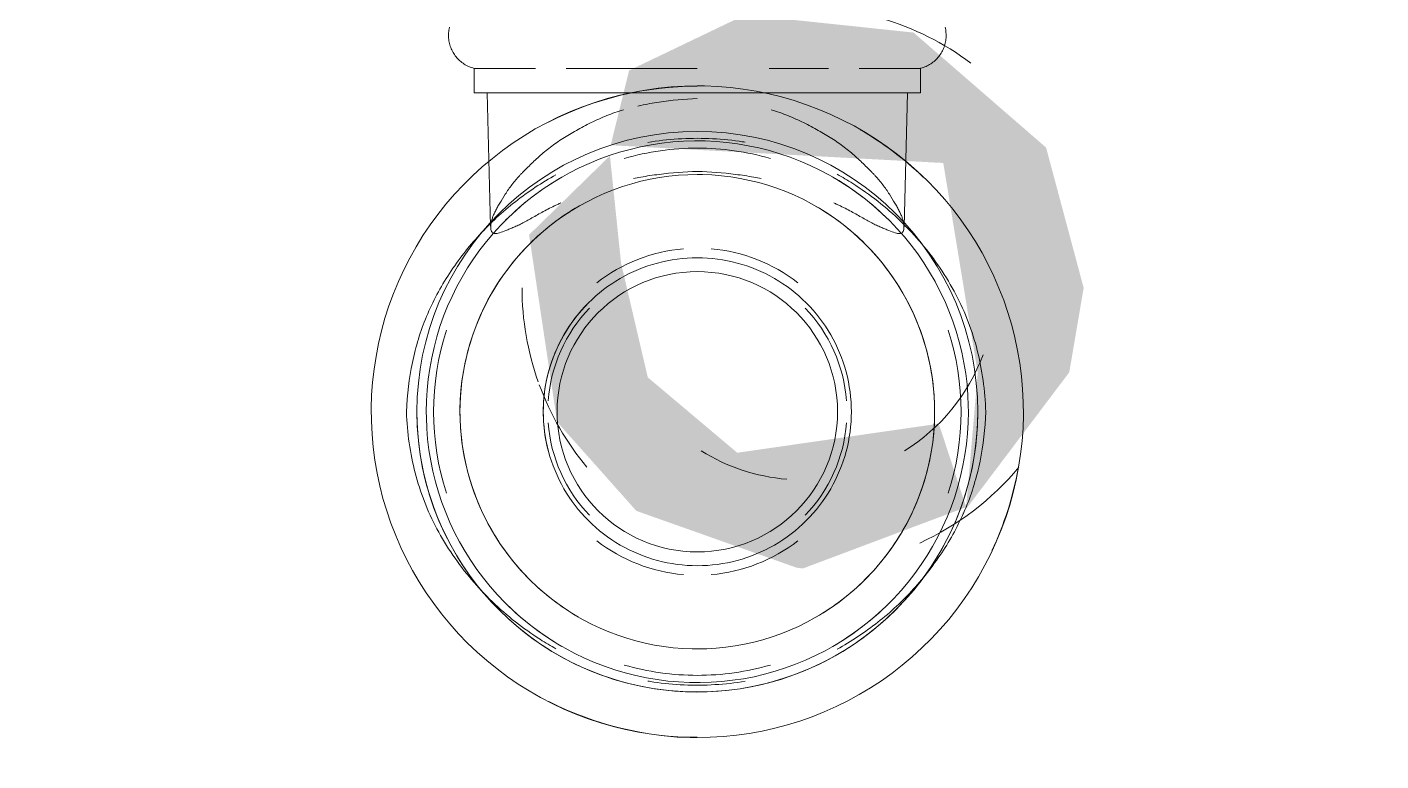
# Model space of a CAD drawing. Header units: metres. Extents: x -1 to 106, y -6 to 62.
# Drawn here: x 42.9146 to 43.0595, y 58.8844 to 58.963 of the extents above; entities that cross this region are included whole.
import ezdxf

# ---------------------------------------------------------------- set-up
doc = ezdxf.new("R2010")
doc.units = ezdxf.units.M
for name, color, linetype, lineweight in [('A-DETL-GENF', 7, 'Continuous', 5), ('KIRYA - PISO', 7, 'Continuous', 5), ('P-SANR-FIXT', 7, 'Continuous', 5)]:
    doc.layers.add(name, color=color, linetype=linetype, lineweight=lineweight)
doc.layers.add('ARQ_1100_BASE_TÉRREO_GARAGEM_dwg', color=7, linetype='Continuous', lineweight=5, true_color=0x767676)
pattern_1 = [(0, (-4539.02, -1079.475), (0, 0.635), []), (90, (-4539.02, -1079.475), (-0.635, 4e-17), [])]

# ---------------------------------------------------------------- blocks, each defined once
blk = doc.blocks.new('USO_ESG_Cuba lavatório retângular - Uso geral-V10-TÉRREO 1_20')
at = {"layer": 'P-SANR-FIXT', "color": 8, "true_color": 0x808080}
for p, q in [((-0.00607, -0.22164), (-0.00493, -0.22142)), ((0.00607, -0.27836), (0.00493, -0.27858))]:
    blk.add_line(p, q, dxfattribs=at)
at = {"layer": 'P-SANR-FIXT', "color": 9, "true_color": 0xbfbfbf}
for p, q in [((0.00992, -0.22275), (0.011, -0.22317)), ((-0.00659, -0.27824), (-0.00771, -0.27796))]:
    blk.add_line(p, q, dxfattribs=at)
at = {"layer": 'P-SANR-FIXT', "flags": 128}
for points in [[(-0.00493, -0.22142), (-0.00378, -0.22125), (-0.00263, -0.22112), (-0.00147, -0.22104), (-0.00031, -0.221), (0.00085, -0.22101), (0.00201, -0.22107), (0.00316, -0.22117), (0.00431, -0.22132)], [(0.00493, -0.27858), (0.00378, -0.27875), (0.00263, -0.27888), (0.00147, -0.27896), (0.00031, -0.279), (-0.00085, -0.27899), (-0.00201, -0.27893), (-0.00316, -0.27883), (-0.00431, -0.27868)]]:
    blk.add_lwpolyline(points, dxfattribs=at)
at = {"layer": 'P-SANR-FIXT', "color": 8, "true_color": 0x808080, "flags": 128}
for points in [[(0.00431, -0.22132), (0.00545, -0.22152), (0.00659, -0.22176)], [(-0.02326, -0.23268), (-0.02255, -0.23177), (-0.0218, -0.23088), (-0.02102, -0.23002), (-0.0202, -0.2292), (-0.01936, -0.22841), (-0.01848, -0.22765), (-0.01757, -0.22693), (-0.01663, -0.22624), (-0.01567, -0.2256), (-0.01468, -0.22499), (-0.01367, -0.22442), (-0.01263, -0.2239), (-0.01158, -0.22341), (-0.01051, -0.22297)], [(0.011, -0.22317), (0.01207, -0.22363), (0.01311, -0.22413), (0.01414, -0.22468), (0.01514, -0.22526), (0.01612, -0.22589), (0.01707, -0.22655), (0.01799, -0.22725), (0.01889, -0.22799), (0.01975, -0.22877), (0.02058, -0.22957), (0.02138, -0.23041), (0.02215, -0.23128), (0.02288, -0.23218)], [(-0.029, -0.25), (-0.02898, -0.24884), (-0.02891, -0.24768), (-0.02879, -0.24653), (-0.02863, -0.24538), (-0.02842, -0.24424), (-0.02817, -0.24311), (-0.02787, -0.24199), (-0.02753, -0.24088), (-0.02714, -0.23978), (-0.02671, -0.23871), (-0.02624, -0.23765), (-0.02572, -0.23661), (-0.02517, -0.23559), (-0.02457, -0.2346)], [(0.02423, -0.23407), (0.02485, -0.23505), (0.02543, -0.23606), (0.02596, -0.23708), (0.02646, -0.23813), (0.02691, -0.2392), (0.02732, -0.24029), (0.02769, -0.24139), (0.02801, -0.2425), (0.02829, -0.24363), (0.02852, -0.24476), (0.02871, -0.24591), (0.02885, -0.24706), (0.02895, -0.24821), (0.02899, -0.24937), (0.029, -0.25)], [(-0.02423, -0.26593), (-0.02485, -0.26495), (-0.02543, -0.26394), (-0.02596, -0.26292), (-0.02646, -0.26187), (-0.02691, -0.2608), (-0.02732, -0.25971), (-0.02769, -0.25861), (-0.02801, -0.2575), (-0.02829, -0.25637), (-0.02852, -0.25524), (-0.02871, -0.25409), (-0.02885, -0.25294), (-0.02895, -0.25179), (-0.02899, -0.25063), (-0.029, -0.25)], [(0.029, -0.25), (0.02898, -0.25116), (0.02891, -0.25232), (0.02879, -0.25347), (0.02863, -0.25462), (0.02842, -0.25576), (0.02817, -0.25689), (0.02787, -0.25801), (0.02753, -0.25912), (0.02714, -0.26022), (0.02671, -0.26129), (0.02624, -0.26235), (0.02572, -0.26339), (0.02517, -0.26441), (0.02457, -0.2654)], [(-0.011, -0.27683), (-0.01207, -0.27637), (-0.01311, -0.27587), (-0.01414, -0.27532), (-0.01514, -0.27474), (-0.01612, -0.27411), (-0.01707, -0.27345), (-0.01799, -0.27275), (-0.01889, -0.27201), (-0.01975, -0.27123), (-0.02058, -0.27043), (-0.02138, -0.26959), (-0.02215, -0.26872), (-0.02288, -0.26782)], [(0.02326, -0.26732), (0.02255, -0.26823), (0.0218, -0.26912), (0.02102, -0.26998), (0.0202, -0.2708), (0.01936, -0.27159), (0.01848, -0.27235), (0.01757, -0.27307), (0.01663, -0.27376), (0.01567, -0.2744), (0.01468, -0.27501), (0.01367, -0.27558), (0.01263, -0.2761), (0.01158, -0.27659), (0.01051, -0.27703)], [(-0.00431, -0.27868), (-0.00545, -0.27848), (-0.00659, -0.27824)]]:
    blk.add_lwpolyline(points, dxfattribs=at)
at = {"layer": 'P-SANR-FIXT', "color": 9, "true_color": 0xbfbfbf, "flags": 128}
for points in [[(-0.01051, -0.22297), (-0.00942, -0.22257), (-0.00831, -0.22222), (-0.0072, -0.22191), (-0.00607, -0.22164)], [(0.00659, -0.22176), (0.00771, -0.22204), (0.00882, -0.22238), (0.00992, -0.22275)], [(-0.00771, -0.27796), (-0.00882, -0.27762), (-0.00992, -0.27725), (-0.011, -0.27683)], [(0.01051, -0.27703), (0.00942, -0.27743), (0.00831, -0.27778), (0.0072, -0.27809), (0.00607, -0.27836)]]:
    blk.add_lwpolyline(points, dxfattribs=at)
at = {"layer": 'P-SANR-FIXT', "color": 254, "true_color": 0xdfdfdf, "flags": 128}
for points in [[(-0.02457, -0.2346), (-0.02393, -0.23363), (-0.02326, -0.23268)], [(0.02288, -0.23218), (0.02358, -0.23311), (0.02423, -0.23407)], [(-0.02288, -0.26782), (-0.02358, -0.26689), (-0.02423, -0.26593)], [(0.02457, -0.2654), (0.02393, -0.26637), (0.02326, -0.26732)]]:
    blk.add_lwpolyline(points, dxfattribs=at)
at = {"layer": 'P-SANR-FIXT', "color": 8, "true_color": 0x808080}
for radius, start, end in [(0.03, 0, 180), (0.015, 360, 180), (0.016, 136.1262, 175.7684), (0.016, 4.2316, 43.8738), (0.03, 180, 215.2054), (0.03, 216, 0), (0.015, 180, 360), (0.016, 184.2316, 223.8738), (0.016, 184.2316, 223.8738), (0.016, 316.1262, 355.7684), (0.016, 316.1262, 355.7684)]:
    blk.add_arc((0, -0.25), radius, start, end, dxfattribs=at)
at = {"layer": 'P-SANR-FIXT'}
for radius, start, end in [(0.03, 360, 180), (0.029, 120, 135), (0.029, 45, 60), (0.015, 0, 180), (0.03, 180, 360), (0.015, 180, 0), (0.029, 225, 240), (0.029, 300, 315)]:
    blk.add_arc((0, -0.25), radius, start, end, dxfattribs=at)
for points, knots in [([(-0.0053, -0.22117), (-0.00424, -0.22099), (-0.00208, -0.22074), (0.00124, -0.2207), (0.00363, -0.22091), (0.00491, -0.22111), (0.00512, -0.22115)], [0.4444444, 0.4444444, 0.4444444, 0.4444444, 0.4791667, 0.5138889, 0.5486111, 0.5555556, 0.5555556, 0.5555556, 0.5555556]), ([(-0.03112, -0.25), (-0.03105, -0.24818), (-0.03074, -0.24554), (-0.02987, -0.2422), (-0.02873, -0.23899), (-0.02706, -0.2359), (-0.025, -0.23302), (-0.02332, -0.23104), (-0.0215, -0.2292), (-0.01949, -0.22749), (-0.01735, -0.22594), (-0.01588, -0.22505), (-0.01512, -0.22463)], [0, 0, 0, 0, 0.0555556, 0.0833333, 0.1111111, 0.1666667, 0.1944444, 0.2222222, 0.25, 0.2777778, 0.3055556, 0.3333333, 0.3333333, 0.3333333, 0.3333333]), ([(0.01495, -0.22458), (0.01552, -0.22489), (0.017, -0.22577), (0.01934, -0.22743), (0.02183, -0.2296), (0.02474, -0.23273), (0.02792, -0.23738), (0.03018, -0.24336), (0.03078, -0.24772), (0.03085, -0.25)], [0.6666667, 0.6666667, 0.6666667, 0.6666667, 0.6875, 0.7222222, 0.7569444, 0.7916667, 0.8611111, 0.9305556, 1, 1, 1, 1]), ([(-0.01512, -0.27537), (-0.01569, -0.27506), (-0.01717, -0.27418), (-0.0195, -0.27253), (-0.022, -0.27036), (-0.02491, -0.26723), (-0.02812, -0.26261), (-0.03041, -0.25664), (-0.03104, -0.25228), (-0.03112, -0.25)], [0.6666667, 0.6666667, 0.6666667, 0.6666667, 0.6875, 0.7222222, 0.7569444, 0.7916667, 0.8611111, 0.9305556, 1, 1, 1, 1]), ([(0.03085, -0.25), (0.03079, -0.25182), (0.03049, -0.25446), (0.02965, -0.25781), (0.02852, -0.26102), (0.02687, -0.26412), (0.02482, -0.26701), (0.02316, -0.269), (0.02134, -0.27084), (0.01933, -0.27256), (0.01719, -0.27411), (0.01571, -0.275), (0.01495, -0.27542)], [0, 0, 0, 0, 0.0555556, 0.0833333, 0.1111111, 0.1666667, 0.1944444, 0.2222222, 0.25, 0.2777778, 0.3055556, 0.3333333, 0.3333333, 0.3333333, 0.3333333]), ([(0.00512, -0.27885), (0.00405, -0.27903), (0.0019, -0.27927), (-0.00142, -0.2793), (-0.00381, -0.27907), (-0.00509, -0.27887), (-0.0053, -0.27883)], [0.4444444, 0.4444444, 0.4444444, 0.4444444, 0.4791667, 0.5138889, 0.5486111, 0.5555556, 0.5555556, 0.5555556, 0.5555556])]:
    blk.add_open_spline(points, degree=3, knots=knots, dxfattribs=at)
blk = doc.blocks.new('USO_ESG_Sifão de Uso Geral - Sifão para lavatório-V11-TÉRREO 1_20')
at = {"layer": 'P-SANR-FIXT', "color": 253, "true_color": 0xb6b6b6}
for p, q in [((-0.02388, -0.21324), (-0.02402, -0.2132)), ((-0.02388, -0.21324), (-0.02388, -0.21586)), ((-0.02271, -0.21324), (-0.02388, -0.21324)), ((0.02388, -0.21586), (0.02388, -0.21324)), ((0.00354, -0.2153), (0.00215, -0.21518)), ((0.00767, -0.21597), (0.0063, -0.21569)), ((-0.02271, -0.21586), (-0.02388, -0.21586)), ((0, -0.21586), (0.00582, -0.21586)), ((0, -0.21586), (0.00582, -0.21586)), ((-0.01486, -0.21844), (-0.01611, -0.21906)), ((0.01677, -0.21941), (0.01554, -0.21877)), ((-0.023, -0.22378), (-0.02403, -0.22472)), ((0.029, -0.23062), (0.0282, -0.22947)), ((0.03172, -0.23548), (0.03111, -0.23423)), ((0.03426, -0.24344), (0.03397, -0.24207)), ((-0.03426, -0.25656), (-0.03397, -0.25793)), ((0.03379, -0.25866), (0.03411, -0.2573)), ((-0.03172, -0.26452), (-0.03111, -0.26577)), ((-0.029, -0.26938), (-0.0282, -0.27053)), ((0.02775, -0.27113), (0.02858, -0.27001)), ((0.023, -0.27622), (0.02403, -0.27528)), ((-0.01677, -0.28059), (-0.01554, -0.28123)), ((0.01486, -0.28156), (0.01611, -0.28094)), ((-0.00767, -0.28403), (-0.0063, -0.28431)), ((0.00556, -0.28444), (0.00693, -0.28419))]:
    blk.add_line(p, q, dxfattribs=at)
at = {"layer": 'P-SANR-FIXT', "color": 8, "true_color": 0x797979}
for p, q in [((-0.0173, -0.21324), (-0.02271, -0.21324)), ((-0.0173, -0.21324), (-0.02271, -0.21324)), ((0, -0.21324), (-0.01404, -0.21324)), ((0, -0.21324), (-0.01404, -0.21324)), ((0.01404, -0.21324), (0.00767, -0.21324)), ((0.01404, -0.21324), (0.00767, -0.21324)), ((0.02388, -0.21324), (0.01731, -0.21324)), ((-0.01691, -0.21586), (-0.02271, -0.21586)), ((-0.01691, -0.21586), (-0.02271, -0.21586)), ((-0.02249, -0.21586), (-0.02211, -0.23013)), ((-0.02249, -0.21586), (0, -0.21586)), ((0, -0.21586), (-0.01404, -0.21586)), ((0, -0.21586), (-0.01404, -0.21586)), ((0.00582, -0.21586), (0.02249, -0.21586)), ((0.01404, -0.21586), (0.00693, -0.21586)), ((0.01404, -0.21586), (0.00693, -0.21586)), ((0.02388, -0.21586), (0.01686, -0.21586)), ((0.02211, -0.23022), (0.02249, -0.21586))]:
    blk.add_line(p, q, dxfattribs=at)
at = {"layer": 'P-SANR-FIXT', "color": 9, "true_color": 0xbfbfbf}
for p, q in [((0.00851, -0.22607), (0.00754, -0.22575)), ((0.01039, -0.22683), (0.00946, -0.22643)), ((-0.0202, -0.23462), (-0.0208, -0.23544)), ((0.02217, -0.23762), (0.02166, -0.23674)), ((0.02265, -0.23852), (0.02217, -0.23762)), ((-0.02265, -0.26148), (-0.02217, -0.26238)), ((-0.02217, -0.26238), (-0.02166, -0.26326)), ((-0.01039, -0.27317), (-0.00946, -0.27357))]:
    blk.add_line(p, q, dxfattribs=at)
at = {"layer": 'P-SANR-FIXT', "color": 8, "true_color": 0x808080}
for p, q in [((0.00946, -0.22643), (0.00851, -0.22607)), ((-0.00946, -0.27357), (-0.00851, -0.27393))]:
    blk.add_line(p, q, dxfattribs=at)
at = {"layer": 'P-SANR-FIXT', "color": 254, "true_color": 0xdfdfdf}
for p, q in [((-0.0208, -0.23544), (-0.02137, -0.23628)), ((-0.02166, -0.26326), (-0.02111, -0.26411)), ((-0.02111, -0.26411), (-0.02053, -0.26494)), ((0.0208, -0.26456), (0.02137, -0.26372))]:
    blk.add_line(p, q, dxfattribs=at)
at = {"layer": 'P-SANR-FIXT', "color": 8, "true_color": 0x797979, "flags": 128}
for points in [[(-0.02402, -0.2132), (-0.02416, -0.21316), (-0.0243, -0.21311), (-0.02443, -0.21305), (-0.02456, -0.21299), (-0.02469, -0.21293), (-0.02482, -0.21286), (-0.02494, -0.21278), (-0.02506, -0.2127), (-0.02518, -0.21261), (-0.02529, -0.21252), (-0.02541, -0.21243), (-0.02551, -0.21233), (-0.02561, -0.21223), (-0.02571, -0.21212), (-0.02581, -0.21201), (-0.0259, -0.21189), (-0.02598, -0.21177), (-0.02606, -0.21165), (-0.02613, -0.21153), (-0.0262, -0.2114), (-0.02627, -0.21127), (-0.02633, -0.21114), (-0.02638, -0.211), (-0.02643, -0.21087), (-0.02647, -0.21073), (-0.02651, -0.21059), (-0.02654, -0.21044), (-0.02657, -0.2103), (-0.02659, -0.21016), (-0.02661, -0.21001), (-0.02661, -0.20987), (-0.02662, -0.20972), (-0.02661, -0.20958), (-0.02661, -0.20943), (-0.02659, -0.20929), (-0.02657, -0.20914), (-0.02655, -0.209), (-0.02651, -0.20886), (-0.02651, -0.20882)], [(0.02651, -0.20882), (0.02654, -0.20896), (0.02657, -0.2091), (0.02659, -0.20925), (0.0266, -0.20939), (0.02661, -0.20954), (0.02662, -0.20968), (0.02662, -0.20983), (0.02661, -0.20997), (0.0266, -0.21012), (0.02658, -0.21026), (0.02655, -0.21041), (0.02652, -0.21055), (0.02649, -0.21069), (0.02644, -0.21083), (0.0264, -0.21097), (0.02634, -0.2111), (0.02629, -0.21124), (0.02622, -0.21137), (0.02615, -0.21149), (0.02608, -0.21162), (0.026, -0.21174), (0.02592, -0.21186), (0.02583, -0.21198), (0.02574, -0.21209), (0.02564, -0.2122), (0.02554, -0.2123), (0.02543, -0.2124), (0.02533, -0.2125), (0.02521, -0.21259), (0.0251, -0.21268), (0.02498, -0.21276), (0.02485, -0.21284), (0.02473, -0.21291), (0.0246, -0.21297), (0.02447, -0.21304), (0.02433, -0.21309), (0.0242, -0.21314)], [(0, -0.21512), (-0.00139, -0.21515), (-0.00279, -0.21523), (-0.00418, -0.21537), (-0.00556, -0.21556), (-0.00693, -0.21581), (-0.00829, -0.21612), (-0.00964, -0.21648), (-0.01097, -0.21689), (-0.01229, -0.21735), (-0.01358, -0.21787), (-0.01486, -0.21844)], [(0.00215, -0.21518), (0.00075, -0.21513), (0, -0.21512)], [(0.0063, -0.21569), (0.00492, -0.21547), (0.00354, -0.2153)], [(0.01554, -0.21877), (0.01427, -0.21817), (0.01299, -0.21763), (0.01169, -0.21713), (0.01036, -0.21669), (0.00902, -0.2163), (0.00767, -0.21597)], [(-0.01611, -0.21906), (-0.01733, -0.21973), (-0.01853, -0.22045), (-0.0197, -0.22121), (-0.02083, -0.22202), (-0.02193, -0.22288), (-0.023, -0.22378)], [(0.0282, -0.22947), (0.02736, -0.22836), (0.02647, -0.22728), (0.02554, -0.22624), (0.02457, -0.22524), (0.02356, -0.22428), (0.02251, -0.22336), (0.02143, -0.22248), (0.02031, -0.22164), (0.01916, -0.22085), (0.01798, -0.22011), (0.01677, -0.21941)], [(-0.02403, -0.22472), (-0.02502, -0.2257), (-0.02597, -0.22672), (-0.02689, -0.22777), (-0.02775, -0.22887), (-0.02858, -0.22999), (-0.02935, -0.23115), (-0.03008, -0.23234), (-0.03076, -0.23356), (-0.0314, -0.2348), (-0.03198, -0.23607), (-0.03251, -0.23736), (-0.03299, -0.23867), (-0.03342, -0.24), (-0.03379, -0.24134), (-0.03411, -0.2427), (-0.03437, -0.24407), (-0.03458, -0.24545), (-0.03474, -0.24684), (-0.03484, -0.24823), (-0.03488, -0.24962), (-0.03487, -0.25102), (-0.0348, -0.25241), (-0.03467, -0.2538), (-0.03449, -0.25519), (-0.03426, -0.25656)], [(0.03111, -0.23423), (0.03046, -0.233), (0.02975, -0.23179), (0.029, -0.23062)], [(0.03397, -0.24207), (0.03363, -0.24072), (0.03323, -0.23939), (0.03278, -0.23807), (0.03227, -0.23676), (0.03172, -0.23548)], [(0.03411, -0.2573), (0.03437, -0.25593), (0.03458, -0.25455), (0.03474, -0.25316), (0.03484, -0.25177), (0.03488, -0.25038), (0.03487, -0.24898), (0.0348, -0.24759), (0.03467, -0.2462), (0.03449, -0.24481), (0.03426, -0.24344)], [(-0.03397, -0.25793), (-0.03363, -0.25928), (-0.03323, -0.26061), (-0.03278, -0.26193), (-0.03227, -0.26324), (-0.03172, -0.26452)], [(0.02858, -0.27001), (0.02935, -0.26885), (0.03008, -0.26766), (0.03076, -0.26644), (0.0314, -0.2652), (0.03198, -0.26393), (0.03251, -0.26264), (0.03299, -0.26133), (0.03342, -0.26), (0.03379, -0.25866)], [(-0.03111, -0.26577), (-0.03046, -0.267), (-0.02975, -0.26821), (-0.029, -0.26938)], [(-0.0282, -0.27053), (-0.02736, -0.27164), (-0.02647, -0.27272), (-0.02554, -0.27376), (-0.02457, -0.27476), (-0.02356, -0.27572), (-0.02251, -0.27664), (-0.02143, -0.27752), (-0.02031, -0.27836), (-0.01916, -0.27915), (-0.01798, -0.27989), (-0.01677, -0.28059)], [(0.02403, -0.27528), (0.02502, -0.2743), (0.02597, -0.27328), (0.02689, -0.27223), (0.02775, -0.27113)], [(0.01611, -0.28094), (0.01733, -0.28027), (0.01853, -0.27955), (0.0197, -0.27879), (0.02083, -0.27798), (0.02193, -0.27712), (0.023, -0.27622)], [(-0.01554, -0.28123), (-0.01427, -0.28183), (-0.01299, -0.28237), (-0.01169, -0.28287), (-0.01036, -0.28331), (-0.00902, -0.2837), (-0.00767, -0.28403)], [(0.00693, -0.28419), (0.00829, -0.28388), (0.00964, -0.28352), (0.01097, -0.28311), (0.01229, -0.28265), (0.01358, -0.28213), (0.01486, -0.28156)], [(-0.0063, -0.28431), (-0.00492, -0.28453), (-0.00354, -0.2847), (-0.00215, -0.28482), (-0.00075, -0.28487), (0, -0.28488)], [(0, -0.28488), (0.00139, -0.28485), (0.00279, -0.28477), (0.00418, -0.28463), (0.00556, -0.28444)]]:
    blk.add_lwpolyline(points, dxfattribs=at)
at = {"layer": 'P-SANR-FIXT', "color": 253, "true_color": 0xb6b6b6, "flags": 128}
blk.add_lwpolyline([(0.0242, -0.21314), (0.02406, -0.21319), (0.02392, -0.21323), (0.02388, -0.21324)], dxfattribs=at)
at = {"layer": 'P-SANR-FIXT', "color": 9, "true_color": 0xbfbfbf, "flags": 128}
for points in [[(-0.00702, -0.2256), (-0.00799, -0.2259), (-0.00895, -0.22623), (-0.00989, -0.22661), (-0.01082, -0.22702)], [(-0.00405, -0.22493), (-0.00504, -0.22511), (-0.00604, -0.22533), (-0.00702, -0.2256)], [(0.00754, -0.22575), (0.00657, -0.22547), (0.00558, -0.22523), (0.00459, -0.22502)], [(-0.01891, -0.23305), (-0.01957, -0.23382), (-0.0202, -0.23462)], [(0.02053, -0.23506), (0.01992, -0.23425), (0.01927, -0.23346), (0.01859, -0.23271)], [(-0.02137, -0.23628), (-0.0219, -0.23715), (-0.0224, -0.23803), (-0.02286, -0.23894)], [(0.02137, -0.26372), (0.0219, -0.26285), (0.0224, -0.26197), (0.02286, -0.26106)], [(-0.02053, -0.26494), (-0.01992, -0.26575), (-0.01927, -0.26654), (-0.01859, -0.26729)], [(0.01891, -0.26695), (0.01957, -0.26618), (0.0202, -0.26538), (0.0208, -0.26456)], [(0.00799, -0.2741), (0.00895, -0.27377), (0.00989, -0.27339), (0.01082, -0.27298)], [(-0.00851, -0.27393), (-0.00754, -0.27425), (-0.00657, -0.27453)], [(-0.00657, -0.27453), (-0.00558, -0.27477), (-0.00459, -0.27498)], [(0.00405, -0.27507), (0.00504, -0.27489), (0.00604, -0.27467), (0.00702, -0.2744), (0.00799, -0.2741)]]:
    blk.add_lwpolyline(points, dxfattribs=at)
at = {"layer": 'P-SANR-FIXT', "color": 8, "true_color": 0x808080, "flags": 128}
for points in [[(0, -0.22461), (-0.00102, -0.22463), (-0.00203, -0.22469), (-0.00304, -0.22479), (-0.00405, -0.22493)], [(0.00459, -0.22502), (0.00358, -0.22486), (0.00258, -0.22474), (0.00156, -0.22465), (0.00055, -0.22461), (0, -0.22461)], [(-0.01082, -0.22702), (-0.01173, -0.22748), (-0.01262, -0.22796), (-0.01349, -0.22848), (-0.01434, -0.22904), (-0.01517, -0.22963), (-0.01597, -0.23025), (-0.01674, -0.23091), (-0.01749, -0.23159), (-0.01822, -0.23231), (-0.01891, -0.23305)], [(0.01859, -0.23271), (0.01789, -0.23198), (0.01715, -0.23127), (0.01639, -0.2306), (0.0156, -0.22996), (0.01479, -0.22936), (0.01395, -0.22878), (0.01309, -0.22824), (0.01221, -0.22773), (0.01131, -0.22726), (0.01039, -0.22683)], [(-0.02286, -0.23894), (-0.02328, -0.23986), (-0.02367, -0.2408), (-0.02402, -0.24175), (-0.02433, -0.24272), (-0.0246, -0.2437), (-0.02483, -0.24469), (-0.02502, -0.24568), (-0.02518, -0.24669), (-0.02529, -0.2477), (-0.02536, -0.24871), (-0.02539, -0.24973), (-0.02538, -0.25074), (-0.02533, -0.25176), (-0.02524, -0.25277), (-0.02511, -0.25377), (-0.02494, -0.25478), (-0.02473, -0.25577), (-0.02448, -0.25675), (-0.02419, -0.25773), (-0.02386, -0.25869), (-0.02349, -0.25964), (-0.02309, -0.26057), (-0.02265, -0.26148)], [(0.02286, -0.26106), (0.02328, -0.26014), (0.02367, -0.2592), (0.02402, -0.25825), (0.02433, -0.25728), (0.0246, -0.2563), (0.02483, -0.25531), (0.02502, -0.25432), (0.02518, -0.25331), (0.02529, -0.2523), (0.02536, -0.25129), (0.02539, -0.25027), (0.02538, -0.24926), (0.02533, -0.24824), (0.02524, -0.24723), (0.02511, -0.24623), (0.02494, -0.24522), (0.02473, -0.24423), (0.02448, -0.24325), (0.02419, -0.24227), (0.02386, -0.24131), (0.02349, -0.24036), (0.02309, -0.23943), (0.02265, -0.23852)], [(-0.01859, -0.26729), (-0.01789, -0.26802), (-0.01715, -0.26873), (-0.01639, -0.2694), (-0.0156, -0.27004), (-0.01479, -0.27064), (-0.01395, -0.27122), (-0.01309, -0.27176), (-0.01221, -0.27227), (-0.01131, -0.27274), (-0.01039, -0.27317)], [(0.01082, -0.27298), (0.01173, -0.27252), (0.01262, -0.27204), (0.01349, -0.27152), (0.01434, -0.27096), (0.01517, -0.27037), (0.01597, -0.26975), (0.01674, -0.26909), (0.01749, -0.26841), (0.01822, -0.26769), (0.01891, -0.26695)], [(-0.00459, -0.27498), (-0.00358, -0.27514), (-0.00258, -0.27526), (-0.00156, -0.27535), (-0.00055, -0.27539), (0, -0.27539)], [(0, -0.27539), (0.00102, -0.27537), (0.00203, -0.27531), (0.00304, -0.27521), (0.00405, -0.27507)]]:
    blk.add_lwpolyline(points, dxfattribs=at)
at = {"layer": 'P-SANR-FIXT', "color": 254, "true_color": 0xdfdfdf, "flags": 128}
blk.add_lwpolyline([(0.02166, -0.23674), (0.02111, -0.23589), (0.02053, -0.23506)], dxfattribs=at)
at = {"layer": 'P-SANR-FIXT', "color": 8, "true_color": 0x797979}
for start, end in [(90, 117.1687), (46.131, 60), (334.7419, 349.9787), (242.8664, 270)]:
    blk.add_arc((0, -0.25), 0.03485, start, end, dxfattribs=at)
at = {"layer": 'P-SANR-FIXT', "color": 8, "true_color": 0x808080}
for radius, start, end in [(0.02822, 90, 106.08), (0.02822, 73.92, 90), (0.02539, 120, 135), (0.02539, 45, 60), (0.0175, 94.8517, 127.8722), (0.0175, 52.1278, 85.1483), (0.01648, 105, 120), (0.01648, 105, 120), (0.01648, 60, 75), (0.02539, 150, 210), (0.02539, 330, 30), (0.02822, 162, 198), (0.01648, 150, 165), (0.01648, 15, 30), (0.01648, 15, 30), (0.02822, 342, 18), (0.01648, 195, 210), (0.01648, 195, 210), (0.01648, 330, 345), (0.01648, 330, 345), (0.0175, 232.1278, 265.1483), (0.01648, 240, 255), (0.01648, 240, 255), (0.0175, 274.8517, 307.8722), (0.01648, 285, 300), (0.02539, 225, 240), (0.02539, 300, 315), (0.02822, 253.92, 270), (0.02822, 270, 286.08)]:
    blk.add_arc((0, -0.25), radius, start, end, dxfattribs=at)
at = {"layer": 'P-SANR-FIXT', "color": 9, "true_color": 0xbfbfbf}
for radius, start, end in [(0.02539, 135, 150), (0.02539, 30, 45), (0.01648, 90, 105), (0.01648, 90, 105), (0.01648, 60, 90), (0.01648, 75, 90), (0.01648, 135, 195), (0.01648, 135, 150), (0.01648, 30, 45), (0.01648, 30, 45), (0.01648, 165, 195), (0.01648, 345, 15), (0.01648, 345, 15), (0.01648, 210, 225), (0.01648, 210, 225), (0.01648, 315, 330), (0.01648, 315, 330), (0.02539, 210, 225), (0.02539, 315, 330), (0.01648, 285, 300), (0.01648, 255, 270), (0.01648, 255, 270), (0.01648, 270, 285)]:
    blk.add_arc((0, -0.25), radius, start, end, dxfattribs=at)
at = {"layer": 'P-SANR-FIXT', "color": 254, "true_color": 0xdfdfdf}
for start, end in [(120, 135), (120, 135), (45, 60), (225, 240), (225, 240), (300, 315), (270, 285)]:
    blk.add_arc((0, -0.25), 0.01648, start, end, dxfattribs=at)
at = {"layer": 'P-SANR-FIXT', "color": 7, "true_color": 0xefefef}
for start, end in [(45, 60), (300, 315)]:
    blk.add_arc((0, -0.25), 0.01648, start, end, dxfattribs=at)
at = {"layer": 'P-SANR-FIXT', "color": 8, "true_color": 0x797979}
for points, knots in [([(0, -0.21647), (-0.00139, -0.21652), (-0.00344, -0.21671), (-0.00551, -0.21709), (-0.00626, -0.21725), (-0.00636, -0.21728)], [0, 0, 0, 0, 0.05555556, 0.08333333, 0.08804419, 0.08804419, 0.08804419, 0.08804419]), ([(-0.00791, -0.21768), (-0.00852, -0.21787), (-0.00971, -0.21828), (-0.01139, -0.21904), (-0.0127, -0.21974), (-0.01368, -0.22032), (-0.0144, -0.22076), (-0.01508, -0.2212), (-0.01594, -0.22184), (-0.01694, -0.22267), (-0.01784, -0.22353), (-0.01843, -0.22412), (-0.01875, -0.22445), (-0.01898, -0.22469), (-0.01921, -0.22494), (-0.0195, -0.22527), (-0.01997, -0.22586), (-0.02057, -0.22672), (-0.02106, -0.22753), (-0.02135, -0.22805), (-0.0215, -0.22833), (-0.02157, -0.22846), (-0.0216, -0.22853)], [0.1111111, 0.1111111, 0.1111111, 0.1111111, 0.1388889, 0.1666667, 0.1944444, 0.2083333, 0.2222222, 0.2361111, 0.25, 0.2777778, 0.3055556, 0.3194444, 0.3263889, 0.3333333, 0.3402778, 0.3472222, 0.3611111, 0.3888889, 0.4166667, 0.4305556, 0.4375, 0.4444444, 0.4444444, 0.4444444, 0.4444444]), ([(0.0216, -0.22853), (0.02157, -0.22846), (0.0215, -0.22833), (0.02135, -0.22805), (0.02106, -0.22753), (0.02057, -0.22672), (0.01997, -0.22586), (0.0195, -0.22527), (0.01921, -0.22494), (0.01898, -0.22469), (0.01875, -0.22445), (0.01843, -0.22412), (0.01784, -0.22353), (0.01694, -0.22267), (0.01594, -0.22184), (0.01508, -0.2212), (0.0144, -0.22076), (0.01368, -0.22032), (0.0127, -0.21974), (0.01139, -0.21904), (0.00971, -0.21828), (0.00852, -0.21787), (0.00791, -0.21768)], [0.5555556, 0.5555556, 0.5555556, 0.5555556, 0.5625, 0.5694444, 0.5833333, 0.6111111, 0.6388889, 0.6527778, 0.6597222, 0.6666667, 0.6736111, 0.6805556, 0.6944444, 0.7222222, 0.75, 0.7638889, 0.7777778, 0.7916667, 0.8055556, 0.8333333, 0.8611111, 0.8888889, 0.8888889, 0.8888889, 0.8888889])]:
    blk.add_open_spline(points, degree=3, knots=knots, dxfattribs=at)
at = {"layer": 'P-SANR-FIXT', "color": 8, "true_color": 0x808080}
for points, knots in [([(-0.00683, -0.22503), (-0.00657, -0.22498), (-0.00567, -0.22481), (-0.00343, -0.22448), (-0.00138, -0.22432), (0, -0.22428)], [0.90520958, 0.90520958, 0.90520958, 0.90520958, 0.91666667, 0.94444444, 1, 1, 1, 1]), ([(0, -0.22428), (0.00138, -0.22432), (0.00343, -0.22448), (0.00567, -0.22481), (0.00657, -0.22498), (0.00683, -0.22503)], [0, 0, 0, 0, 0.05555556, 0.08333333, 0.09479042, 0.09479042, 0.09479042, 0.09479042])]:
    blk.add_open_spline(points, degree=3, knots=knots, dxfattribs=at)
at = {"layer": 'P-SANR-FIXT', "color": 9, "true_color": 0xbcbcbc}
for points, knots in [([(-0.0216, -0.22853), (-0.02164, -0.22859), (-0.0217, -0.22872), (-0.02182, -0.22897), (-0.02198, -0.22941), (-0.02212, -0.22999), (-0.02211, -0.23054), (-0.02193, -0.23088), (-0.02157, -0.23095), (-0.02103, -0.23082), (-0.02043, -0.23058), (-0.01993, -0.23037), (-0.01964, -0.23025), (-0.0194, -0.23015), (-0.01916, -0.23004), (-0.01883, -0.22988), (-0.01822, -0.22956), (-0.01727, -0.22901), (-0.01622, -0.22842), (-0.01542, -0.22802), (-0.01495, -0.2278), (-0.01471, -0.2277), (-0.01459, -0.22764)], [0.4444444, 0.4444444, 0.4444444, 0.4444444, 0.4513889, 0.4583333, 0.4722222, 0.5, 0.5277778, 0.5555556, 0.5833333, 0.6111111, 0.6388889, 0.6527778, 0.6597222, 0.6666667, 0.6736111, 0.6805556, 0.6944444, 0.7222222, 0.75, 0.7638889, 0.7708333, 0.7777778, 0.7777778, 0.7777778, 0.7777778]), ([(0.01459, -0.22764), (0.01471, -0.2277), (0.01495, -0.2278), (0.01542, -0.22802), (0.01622, -0.22842), (0.01727, -0.22901), (0.01822, -0.22956), (0.01883, -0.22988), (0.01916, -0.23004), (0.0194, -0.23015), (0.01964, -0.23025), (0.01993, -0.23037), (0.02043, -0.23058), (0.02103, -0.23082), (0.02157, -0.23095), (0.02193, -0.23088), (0.02211, -0.23054), (0.02212, -0.22999), (0.02198, -0.22941), (0.02182, -0.22897), (0.0217, -0.22872), (0.02164, -0.22859), (0.0216, -0.22853)], [0.2222222, 0.2222222, 0.2222222, 0.2222222, 0.2291667, 0.2361111, 0.25, 0.2777778, 0.3055556, 0.3194444, 0.3263889, 0.3333333, 0.3402778, 0.3472222, 0.3611111, 0.3888889, 0.4166667, 0.4444444, 0.4722222, 0.5, 0.5277778, 0.5416667, 0.5486111, 0.5555556, 0.5555556, 0.5555556, 0.5555556])]:
    blk.add_open_spline(points, degree=3, knots=knots, dxfattribs=at)
blk = doc.blocks.new('ARQ_1100_BASE_TÉRREO_GARAGEM_dwg-3696053-TÉRREO 1_20')
at = {"layer": 'KIRYA - PISO', "true_color": 0xaaaaaa}
h = blk.add_hatch(dxfattribs=at)
h.set_pattern_fill('FP_1', color=253, style=0, pattern_type=2)
h.set_pattern_definition(pattern_1)
h.paths.add_polyline_path([(42.5858, 57.72175), (42.6858, 57.72175), (42.6858, 57.83594), (42.71079, 57.83594), (42.71079, 57.86208), (43.42079, 57.8715), (43.42079, 57.83583), (43.44579, 57.85381), (43.44579, 57.87183), (45.5858, 57.87183), (45.5858, 59.17183), (45.09842, 59.17183), (45.10524, 59.15437), (45.10524, 59.1144), (45.0588, 59.1144), (45.0588, 59.17183), (44.99562, 59.17183), (44.98345, 59.02372), (44.97128, 59.17183), (44.89848, 59.17183), (44.90529, 59.15437), (44.90529, 59.11438), (44.85824, 59.1144), (44.85824, 59.17183), (43.51522, 59.16875), (43.50345, 59.16173), (43.4845, 59.17183), (43.3858, 59.17183), (43.18245, 59.11662), (43.18762, 59.08967), (43.19116, 59.08967), (43.18623, 58.8142), (43.18245, 58.79123), (43.1808, 58.7503), (42.81286, 58.74569), (42.81286, 58.75029), (42.81286, 58.75195), (42.81286, 58.78772), (42.79975, 58.79123), (42.78989, 58.80109), (42.78145, 58.81457), (42.78628, 59.08967), (42.80048, 59.1132), (42.80589, 59.11989), (42.5858, 59.17183), (42.5858, 57.83594)])
h.paths.add_polyline_path([(42.75077, 57.87175), (42.71079, 57.87175), (42.71077, 58.5716), (42.75077, 58.5716), (42.75079, 57.87175)])
h.paths.add_polyline_path([(43.85047, 58.53818), (43.79593, 58.55474), (43.75094, 58.5844), (43.72246, 58.61629), (43.70229, 58.6534), (43.69092, 58.69582), (43.68672, 58.75489), (43.68465, 59.04663), (43.67466, 59.06446), (43.67288, 59.07273), (43.67755, 59.14196), (43.69959, 59.1572), (43.70772, 59.15954), (44.05514, 59.15471), (44.07071, 59.13146), (44.07256, 59.10255), (44.06949, 59.05842), (44.05872, 59.03946), (44.05774, 58.72166), (44.04581, 58.66024), (44.02306, 58.61629), (43.99458, 58.5844), (43.96294, 58.56175), (43.93837, 58.54886), (43.89507, 58.53818)])
h.paths.add_polyline_path([(42.84058, 58.7734), (43.15934, 58.7734), (43.15934, 58.78279), (42.83591, 58.78279), (42.83592, 58.7734)])
h.paths.add_polyline_path([(42.99145, 58.89298), (43.01153, 58.90607), (43.0054, 58.90607), (42.98388, 58.90855), (42.97259, 58.91879), (42.96793, 58.93244), (42.96168, 58.93868), (42.95558, 58.92007), (42.9646, 58.90166), (42.98325, 58.893), (42.98985, 58.89298)])
h.paths.add_polyline_path([(42.99762, 58.91453), (43.0152, 58.92789), (43.01253, 58.93602), (42.99762, 58.94852), (42.9826, 58.94846), (42.97989, 58.92827), (42.9906, 58.91744), (42.99694, 58.91482)])
h.paths.add_polyline_path([(44.05653, 59.02468), (44.05685, 59.02493), (44.05653, 59.02493)])
h.paths.add_polyline_path([(43.58345, 59.10942), (43.57038, 59.11989), (43.56853, 59.12434), (43.5729, 59.13488), (43.58345, 59.13925), (43.594, 59.13488), (43.59608, 59.1188), (43.59049, 59.11233)])
h.paths.add_polyline_path([(44.99562, 59.11371), (44.99292, 59.1144), (44.99693, 59.11371)])
h.paths.add_polyline_path([(43.17326, 59.11989), (43.18245, 59.12031), (43.3858, 59.17183), (42.5858, 59.17183), (42.83161, 59.12145), (43.15938, 59.11989)])
h.paths.add_polyline_path([(43.4845, 59.13305), (43.48848, 59.15881), (43.49168, 59.14996), (43.4865, 59.13776)])
h.paths.add_polyline_path([(43.52241, 59.13305), (43.51801, 59.15766), (43.52241, 59.15451), (43.52241, 59.13488)])
h = blk.add_hatch(dxfattribs=at)
h.set_pattern_fill('FP_1', color=253, style=0, pattern_type=2)
h.set_pattern_definition(pattern_1)
h.paths.add_polyline_path([(42.83591, 58.78279), (43.15936, 58.78762), (43.15934, 59.01548), (43.00473, 59.01548), (42.9998, 58.96683), (42.96793, 58.97141), (42.96263, 59.01548), (42.8356, 59.01548), (42.83591, 58.78326)])
h.paths.add_polyline_path([(42.81286, 58.78772), (42.81286, 59.11652), (42.79975, 59.11301), (42.78145, 59.08967), (42.78638, 58.8142), (42.78989, 58.80109), (42.80048, 58.79103)])
h.paths.add_polyline_path([(43.18245, 58.80082), (43.18272, 58.80109), (43.19116, 58.8147), (43.18633, 59.08967), (43.18245, 59.08967), (43.18245, 58.80109)])
h.paths.add_polyline_path([(42.98985, 58.89298), (42.96861, 58.89851), (42.95689, 58.91385), (42.95736, 58.93203), (42.9826, 58.9611), (43.0037, 58.96433), (43.01718, 58.95762), (43.02643, 58.94337), (43.02726, 58.93204), (43.01994, 58.91525), (42.99694, 58.89427), (42.99145, 58.89298)])
h.paths.add_polyline_path([(43.01569, 58.92908), (43.01509, 58.94256), (43.0054, 58.95243), (42.99063, 58.95275), (42.99694, 58.94939), (43.01509, 58.93204)])
h.paths.add_polyline_path([(42.89379, 59.05625), (42.91666, 59.05625), (42.91666, 59.07912), (42.89379, 59.07912)])
h.paths.add_polyline_path([(43.00473, 59.05625), (43.00905, 59.05625), (43.00473, 59.06057)])
h.paths.add_polyline_path([(43.10145, 59.05626), (43.10145, 59.07913), (43.07858, 59.07913), (43.07858, 59.05626)])
at = {"color": 254, "lineweight": 5, "true_color": 0xcecece}
blk.add_arc((42.99762, 58.93509), 0.03004, 53.2411, 73.7601, dxfattribs=at)
at = {"color": 254, "lineweight": 5, "true_color": 0xd4d4d4}
for radius, start, end in [(0.03004, 180, 199.5718), (0.02056, 301.9548, 339.6468), (0.03004, 294.6024, 320.2754)]:
    blk.add_arc((42.99762, 58.93509), radius, start, end, dxfattribs=at)
at = {"color": 254, "lineweight": 5, "true_color": 0xe9e9e9}
for radius, start, end in [(0.03004, 200.185, 219.7246), (0.02056, 238.0452, 265.173)]:
    blk.add_arc((42.99762, 58.93509), radius, start, end, dxfattribs=at)

msp = doc.modelspace()

# ---------------------------------------------------------------- hatches: boundary and pattern name
at = {"layer": 'A-DETL-GENF', "true_color": 0xd5ffff}
h = msp.add_hatch(color=7, dxfattribs=at)
h.paths.add_polyline_path([(34.03262, 0), (44.08262, 0), (44.08262, 4.92), (34.03262, 4.92), (34.03262, 0.2)])
h.paths.add_polyline_path([(39.68262, 0.2), (39.68262, 1.14673), (41.18262, 1.14673), (41.12516, 0.77263), (41.12519, 0.75642), (41.18262, 0.75642), (41.18262, 0.69323), (41.03451, 0.68107), (41.18262, 0.66889), (41.18262, 0.59609), (41.16516, 0.60291), (41.12516, 0.60291), (41.12519, 0.55585), (41.18262, 0.55928), (41.18262, 0.2), (40.72295, 0.2)])
h.paths.add_polyline_path([(41.21288, 0.33793), (41.20728, 0.34542), (41.20728, 0.35572), (41.22069, 0.35884), (41.22358, 0.35187), (41.22236, 0.34024), (41.21347, 0.3387)])
h.paths.add_polyline_path([(41.20404, 0.39699), (41.20977, 0.6841), (41.22819, 0.6841), (41.22495, 0.39699), (41.20529, 0.39699)])
h.paths.add_polyline_path([(41.21961, 0.68696), (41.20529, 0.69375), (41.20507, 0.7019), (41.20728, 0.70793), (41.22566, 0.70955), (41.21987, 0.68793)])
h.paths.add_polyline_path([(41.21935, 0.7159), (41.20361, 0.7159), (41.20854, 1.70355), (41.20361, 1.7083), (41.20207, 1.72084), (41.21297, 1.73351), (41.23015, 1.72802), (41.23253, 1.7151), (41.22607, 1.70734), (41.22861, 1.70307), (41.22495, 0.7159), (41.21961, 0.7159)])
h.paths.add_polyline_path([(42.64611, 0.7501), (42.5156, 0.753), (42.4951, 0.76149), (42.46258, 0.79599), (42.4526, 0.8351), (42.45719, 1.01233), (42.4708, 1.05778), (42.50958, 1.12041), (42.52271, 1.13668), (42.46149, 1.1641), (42.44279, 1.18761), (42.43842, 1.22), (42.44784, 1.24555), (42.47464, 1.26726), (42.54289, 1.29557), (42.64611, 1.31605), (42.6976, 1.3201), (42.80463, 1.30703), (42.8576, 1.29337), (42.9337, 1.25764), (42.95416, 1.23203), (42.95677, 1.2021), (42.9426, 1.17276), (42.92018, 1.15643), (42.87602, 1.1323), (42.90228, 1.09975), (42.93261, 1.03033), (42.93938, 0.99821), (42.9426, 0.93061), (42.9397, 0.8131), (42.93121, 0.7926), (42.9001, 0.76149), (42.8576, 0.7501), (42.6976, 0.7501)])
h.paths.add_polyline_path([(41.18262, 0.79604), (41.16516, 0.80285), (41.12519, 0.80628), (41.18262, 1.14673), (41.18262, 0.80285)])
h.paths.add_polyline_path([(42.96772, 0.84758), (42.95161, 0.86274), (42.93261, 1.13361), (42.96212, 1.12811), (42.98565, 1.06441), (43.00081, 0.99821), (43.00733, 0.93061), (43.00081, 0.85854), (42.99124, 0.84923)])
h.paths.add_polyline_path([(42.42748, 0.84758), (42.40396, 0.84923), (42.39008, 0.86274), (42.38786, 0.93061), (42.39439, 0.99821), (42.40954, 1.06441), (42.43307, 1.12811), (42.46236, 1.13043), (42.44349, 0.86149), (42.42938, 0.84923)])
h.paths.add_polyline_path([(39.93361, 1.15673), (39.68262, 1.15673), (39.68262, 2.85), (39.78261, 2.85), (39.78261, 2.7), (39.80761, 2.70013), (39.80761, 2.73581), (39.81761, 2.73581), (39.81762, 2.7), (39.80761, 2.7), (39.80761, 2.10015), (39.84759, 2.10015), (39.84994, 2.7), (40.40761, 2.7), (40.40761, 2.73595), (40.41761, 2.73595), (40.42319, 2.7), (40.73262, 2.7), (40.73262, 1.9), (41.17284, 1.9), (41.18262, 1.9164), (41.18262, 1.15673), (40.35568, 1.15673)])
h.paths.add_polyline_path([(40.65347, 1.35302), (40.6212, 1.38093), (40.59433, 1.41754), (40.57563, 1.47653), (40.57459, 1.51555), (40.58069, 1.5495), (40.60049, 1.59204), (40.64068, 1.63713), (40.67706, 1.6605), (40.72773, 1.67574), (40.75378, 1.68378), (41.0336, 1.68599), (41.0336, 1.70444), (40.68833, 1.69904), (40.63185, 1.67301), (40.59432, 1.64026), (40.57254, 1.6096), (40.55698, 1.57423), (40.54897, 1.5417), (40.54897, 1.4971), (40.55964, 1.4538), (40.59519, 1.39759), (40.62708, 1.36911), (40.64665, 1.3556)])
h.paths.add_polyline_path([(40.59433, 1.40791), (40.5783, 1.44322), (40.59167, 1.41431), (40.59331, 1.41037)])
h.paths.add_polyline_path([(40.62358, 1.63017), (40.65704, 1.65684), (40.63801, 1.64124), (40.62478, 1.63109)])
h.paths.add_polyline_path([(40.59432, 1.59204), (40.62004, 1.62668), (40.59859, 1.59761), (40.59518, 1.59315)])
h.paths.add_polyline_path([(40.57593, 1.54763), (40.59012, 1.58501), (40.58069, 1.55913), (40.5783, 1.55335)])
h.paths.add_polyline_path([(40.56966, 1.49997), (40.57459, 1.54294), (40.57254, 1.52188), (40.56999, 1.50252)])
h.paths.add_polyline_path([(40.93368, 1.68599), (40.93368, 1.686), (40.93368, 1.69444)])
h.paths.add_polyline_path([(41.21935, 1.73535), (41.20728, 1.73535), (41.21288, 1.80355), (41.20361, 1.80826), (41.20207, 1.8208), (41.21328, 1.83343), (41.23015, 1.82797), (41.23253, 1.81505), (41.22607, 1.80729), (41.22495, 1.80303), (41.2215, 1.73535)])
h.paths.add_polyline_path([(41.21611, 1.83535), (41.20404, 1.83535), (41.20728, 2.1347), (41.22819, 2.1347), (41.22277, 1.83535), (41.21655, 1.83535)])
h.paths.add_polyline_path([(41.16074, 1.91122), (41.14383, 1.91841), (41.17252, 1.91548)])
h.paths.add_polyline_path([(41.10046, 2.08335), (40.82499, 2.08828), (40.81188, 2.09179), (40.80201, 2.10165), (40.79357, 2.11513), (40.7984, 2.46128), (40.80201, 2.47476), (40.81188, 2.48462), (40.8647, 2.49306), (41.10046, 2.48823), (41.12399, 2.47403), (41.13223, 2.44326), (41.1274, 2.11513), (41.11794, 2.09827), (41.10046, 2.08385)])
h.paths.add_polyline_path([(40.93261, 2.25733), (40.95159, 2.26504), (40.96146, 2.28306), (40.95798, 2.3033), (40.94281, 2.31714), (40.92241, 2.31714), (40.90622, 2.30039), (40.90499, 2.27953), (40.91585, 2.26362), (40.92847, 2.25818)])
h.paths.add_polyline_path([(40.38563, 4.8781), (39.14792, 4.88176), (39.14792, 4.9031), (40.38563, 4.89944), (40.38563, 4.87853)])
h.paths.add_polyline_path([(40.43585, 4.87853), (40.42447, 4.88435), (40.42447, 4.89685), (40.43267, 4.90267), (40.43957, 4.8937), (40.43992, 4.88165), (40.43748, 4.87977)])
h.paths.add_polyline_path([(46.87406, 51.90183), (53.1158, 51.90183), (53.1158, 59.37183), (42.3858, 59.37183), (42.3858, 51.90183), (44.19411, 51.90183)])
h.paths.add_polyline_path([(47.0958, 56.27682), (47.79565, 56.27682), (47.79565, 56.31682), (47.0958, 56.31681)])
h.paths.add_polyline_path([(47.45731, 56.15183), (47.0958, 56.15394), (47.0958, 57.20183), (46.3858, 57.20183), (46.3858, 58.4859), (45.7858, 58.48769), (45.7858, 59.17183), (49.2058, 59.17183), (49.2058, 58.25896), (48.70212, 58.25896), (48.70212, 56.15394), (48.1371, 56.15183), (47.53408, 56.15183)])
h.paths.add_polyline_path([(53.07463, 57.15976), (53.05924, 57.16481), (53.05932, 57.17804), (53.06697, 57.18433), (53.07782, 57.18176), (53.08134, 57.16772), (53.08122, 57.16481)])
h.paths.add_polyline_path([(45.75316, 57.58976), (45.74557, 57.60076), (45.75963, 57.6139), (45.76722, 57.6029), (45.7564, 57.58976)])
h.paths.add_polyline_path([(46.04099, 57.64476), (45.87934, 57.64882), (45.87934, 58.10176), (46.33434, 58.10176), (46.33434, 57.64476), (46.14979, 57.64476)])
h.paths.add_polyline_path([(45.75015, 57.64882), (45.74432, 57.64882), (45.74756, 57.85796), (45.76847, 57.85796), (45.76524, 57.64882), (45.75316, 57.64882)])
h.paths.add_polyline_path([(48.06019, 58.08953), (48.06019, 57.97603), (47.08276, 57.97603), (47.08276, 58.08953), (47.87018, 58.08953)])
h.paths.add_polyline_path([(48.1371, 57.65631), (48.1371, 58.08953), (48.06019, 58.08953), (48.06019, 58.44343), (47.08276, 58.44343), (47.08276, 58.08953), (46.98065, 58.08953), (46.98065, 57.65631), (47.53408, 57.65631)])
h.paths.add_polyline_path([(46.24554, 57.6995), (46.26987, 57.71128), (46.27751, 57.7252), (46.27521, 57.73376), (46.25824, 57.73376), (46.26267, 58.01296), (46.27827, 58.0187), (46.26894, 58.03637), (46.25155, 58.04562), (46.24554, 58.04417), (46.24554, 58.02566), (46.04099, 58.02825), (46.03529, 58.0457), (46.01666, 58.03544), (46.00902, 58.02153), (46.01132, 58.01296), (46.02829, 58.01296), (46.02386, 57.73376), (46.00827, 57.72802), (46.01759, 57.71036), (46.03498, 57.70111), (46.04099, 57.70256), (46.04099, 57.72106), (46.24554, 57.71847), (46.24554, 57.70103)])
h.paths.add_polyline_path([(43.3858, 59.17183), (43.17326, 59.1123), (43.18245, 59.09641), (43.18245, 59.11825), (43.25273, 59.13677)])
h.paths.add_polyline_path([(44.98345, 59.02372), (44.98751, 59.11371), (44.98345, 59.11371)])
h.paths.add_polyline_path([(42.5858, 57.72175), (42.5858, 59.17183), (44.86848, 59.17183), (44.86167, 59.15438), (44.86167, 59.1144), (44.9081, 59.1144), (44.9081, 59.17183), (44.97128, 59.17183), (44.98345, 59.02372), (44.9883, 59.14871), (44.9914, 59.14871), (44.99562, 59.17183), (45.06842, 59.17183), (45.06161, 59.15437), (45.06161, 59.11438), (45.10866, 59.1144), (45.10524, 59.17183), (45.5858, 59.17183), (45.5858, 57.87183), (43.44579, 57.8715), (43.44101, 57.85037), (43.42079, 57.83583), (43.42079, 57.8715), (42.7108, 57.86208), (42.71077, 57.83594), (42.6858, 57.83594), (42.6858, 57.72175)])
h.paths.add_polyline_path([(46.11341, 57.84873), (46.09414, 57.85127), (46.08144, 57.87326), (46.09414, 57.8934), (46.10684, 57.89866), (46.11954, 57.89526), (46.13185, 57.87183), (46.12884, 57.86056), (46.11672, 57.85127)])
h.paths.add_polyline_path([(46.04095, 57.86374), (46.05927, 57.87183), (46.06224, 57.86586)])
h.paths.add_polyline_path([(42.71716, 57.87175), (42.75079, 57.87175), (42.75077, 58.5716), (42.8145, 58.7503), (43.18245, 58.75195), (43.1808, 58.79918), (43.17285, 58.79123), (43.15935, 58.78279), (43.15934, 58.7734), (42.83592, 58.7734), (42.8356, 58.78279), (42.81286, 58.78279), (42.81193, 58.7503), (42.71077, 58.5716), (42.71079, 57.87175)])
h.paths.add_polyline_path([(46.05856, 57.87326), (46.0545, 57.88143), (46.06224, 57.88066)])
h.paths.add_polyline_path([(48.47516, 58.38997), (48.51668, 58.38997), (48.51668, 59.09997), (48.41429, 59.10297), (48.41429, 59.08297), (48.47437, 59.08297), (48.46745, 58.852), (48.47344, 58.44343)])
h.paths.add_polyline_path([(49.11098, 58.97134), (49.13394, 58.964), (49.11924, 58.97134)])
h.paths.add_polyline_path([(49.08501, 58.38997), (49.11098, 58.38997), (49.11098, 59.09997), (48.53668, 59.09997), (48.53668, 58.38997), (48.70212, 58.38997)])
h.paths.add_polyline_path([(49.11098, 58.5186), (49.1305, 58.52285), (49.13163, 58.53058), (49.11182, 58.51909)])
h.paths.add_polyline_path([(45.8361, 58.52654), (46.46225, 58.52654), (46.46225, 59.12354), (45.80925, 59.12354), (45.80925, 58.52654), (45.83469, 58.52654)])
h.paths.add_polyline_path([(45.83947, 58.53654), (45.81925, 58.53654), (45.8361, 58.70308), (45.85297, 58.67887), (45.90925, 58.57654), (46.41225, 58.57654), (46.41225, 59.07354), (45.90925, 59.07354), (45.8574, 58.95556), (45.84858, 58.96545), (45.83631, 58.96121), (45.832, 58.96543), (45.81925, 59.11354), (46.45225, 59.11354), (46.45225, 58.53654), (45.8413, 58.53654)])
h.paths.add_polyline_path([(45.81925, 58.53654), (45.82392, 59.02209), (45.83185, 58.79259), (45.83063, 58.70008), (45.82203, 58.57654)])
h.paths.add_polyline_path([(43.85047, 58.53818), (43.89507, 58.53818), (43.93837, 58.54886), (43.99458, 58.5844), (44.02306, 58.61629), (44.04322, 58.6534), (44.05516, 58.7004), (44.05685, 58.743), (44.05158, 58.7404), (44.03792, 58.67757), (44.01446, 58.63587), (43.99223, 58.61077), (43.93837, 58.57659), (43.89507, 58.5647), (43.85047, 58.56468), (43.82319, 58.56991), (43.78066, 58.58971), (43.73429, 58.63157), (43.70895, 58.67412), (43.69696, 58.71696), (43.68892, 58.75489), (43.69314, 58.67754), (43.72246, 58.61629), (43.75191, 58.58354), (43.78257, 58.56175), (43.80717, 58.54885), (43.85046, 58.53818)])
h.paths.add_polyline_path([(43.74253, 58.6128), (43.71585, 58.64626), (43.73429, 58.62353), (43.7416, 58.614)])
h.paths.add_polyline_path([(43.78066, 58.58354), (43.74601, 58.60926), (43.77509, 58.58781), (43.77954, 58.5844)])
h.paths.add_polyline_path([(43.82507, 58.56515), (43.78822, 58.57903), (43.81356, 58.56991), (43.81935, 58.56751)])
h.paths.add_polyline_path([(43.84843, 58.55848), (43.86376, 58.56005), (43.85047, 58.55851)])
h.paths.add_polyline_path([(42.71079, 58.5716), (42.71077, 58.5716), (42.81286, 58.74989), (42.75077, 58.5716)])
h.paths.add_polyline_path([(46.28598, 58.66121), (46.27306, 58.65956), (46.27306, 58.68329), (46.29134, 58.69086), (46.3103, 58.70914), (46.32335, 58.70914), (46.31643, 58.68426), (46.29545, 58.66507), (46.29134, 58.66339)])
h.paths.add_polyline_path([(45.90925, 58.57654), (45.8574, 58.72404), (45.86321, 58.95552), (45.90925, 59.07354), (45.90925, 58.6596)])
h.paths.add_polyline_path([(45.90925, 58.57654), (45.85132, 58.70144), (45.8574, 58.71437), (45.86236, 58.7077), (45.86508, 58.70008)])
h.paths.add_polyline_path([(46.04843, 58.6596), (46.04843, 58.68329), (46.06671, 58.69086), (46.07428, 58.70914), (46.09836, 58.70513), (46.09198, 58.68421), (46.07082, 58.66499), (46.05512, 58.66042)])
h.paths.add_polyline_path([(46.28785, 58.89631), (46.27493, 58.89467), (46.27493, 58.91839), (46.29321, 58.92597), (46.30078, 58.94425), (46.32522, 58.94425), (46.3183, 58.91936), (46.29545, 58.89941), (46.29134, 58.89773)])
h.paths.add_polyline_path([(45.84259, 58.73712), (45.84259, 58.77511), (45.84744, 58.77511), (45.84744, 58.73714)])
h.paths.add_polyline_path([(45.84259, 58.81214), (45.84259, 58.84932), (45.84744, 58.84932), (45.84744, 58.81217)])
h.paths.add_polyline_path([(45.84259, 58.88636), (45.84792, 58.92839), (45.8481, 58.92839), (45.84792, 58.88639)])
h.paths.add_polyline_path([(46.0503, 58.8947), (46.0503, 58.91839), (46.06858, 58.92597), (46.07615, 58.94425), (46.1008, 58.94425), (46.09385, 58.91931), (46.07269, 58.9001), (46.05699, 58.89552)])
h.paths.add_polyline_path([(42.99762, 58.90505), (43.01509, 58.91162), (43.01216, 58.92055), (42.9906, 58.91744), (42.98103, 58.92551), (42.97817, 58.93775), (42.97698, 58.94923), (42.96833, 58.94077), (42.97133, 58.92074), (42.9798, 58.91122), (42.99694, 58.90514)])
h.paths.add_polyline_path([(43.58785, 59.18891), (43.56942, 59.20209), (43.5761, 59.22005), (43.58785, 59.22175), (43.59561, 59.21528), (43.59987, 59.21417), (43.66755, 59.20856), (43.66755, 59.19649), (43.59935, 59.20209), (43.59538, 59.19326), (43.5905, 59.19044)])
h.paths.add_polyline_path([(44.98292, 59.19324), (44.97041, 59.20882), (44.98022, 59.2174), (44.98992, 59.21417), (44.99553, 59.20149), (44.9897, 59.1945), (44.98345, 59.19283)])
h.paths.add_polyline_path([(43.68785, 59.18891), (43.66873, 59.19683), (43.67493, 59.21937), (43.68785, 59.22175), (43.69561, 59.21528), (43.69987, 59.21783), (44.96755, 59.21417), (44.96755, 59.19283), (43.69935, 59.19649), (43.69464, 59.19283), (43.69198, 59.19129)])
h.paths.add_polyline_path([(45.0588, 59.19283), (44.99935, 59.19649), (44.99935, 59.21783), (45.38881, 59.21417), (45.38881, 59.19283), (45.05948, 59.19283)])
h.paths.add_polyline_path([(43.18245, 59.19283), (43.14875, 59.19649), (43.14875, 59.21783), (43.56755, 59.21417), (43.56755, 59.19283), (43.25273, 59.19283)])
h.paths.add_polyline_path([(45.4358, 59.19326), (45.4283, 59.19752), (45.42372, 59.20856), (45.44028, 59.21615), (45.44662, 59.20209), (45.44662, 59.19908), (45.43903, 59.19326)])
h = msp.add_hatch(color=7, dxfattribs=at)
h.paths.add_polyline_path([(41.10046, 2.08335), (41.10046, 2.08818), (41.12379, 2.10165), (41.13223, 2.13315), (41.1274, 2.46128), (41.12379, 2.47476), (41.09209, 2.49306), (40.82499, 2.48813), (40.81188, 2.48462), (40.80182, 2.47403), (40.79357, 2.45361), (40.7984, 2.11513), (40.80242, 2.10125), (40.81188, 2.09179), (40.82548, 2.08335), (41.09209, 2.08335)])
h.paths.add_polyline_path([(40.93261, 2.25733), (40.91364, 2.26504), (40.90376, 2.28306), (40.90724, 2.3033), (40.92241, 2.31714), (40.94281, 2.31714), (40.95901, 2.30039), (40.96144, 2.29347), (40.95798, 2.27316), (40.94282, 2.25942), (40.93676, 2.25818)])
h.paths.add_polyline_path([(41.07994, 2.26978), (40.97761, 2.27471), (40.97761, 2.30658), (41.1299, 2.30165), (41.1274, 2.26978), (41.08871, 2.26978)])
h.paths.add_polyline_path([(42.81322, 58.78279), (42.8359, 58.78762), (42.84058, 59.01548), (42.96793, 59.01548), (42.96793, 59.11989), (42.81286, 59.11625), (42.81322, 58.78329)])
h.paths.add_polyline_path([(43.15935, 58.78279), (43.15964, 58.78769), (43.1808, 58.79918), (43.18245, 58.80146), (43.18245, 59.09639), (43.17285, 59.11301), (43.14717, 59.11989), (43.00473, 59.11662), (43.00946, 59.01548), (43.15964, 59.01548), (43.15936, 58.78329)])
h.paths.add_polyline_path([(43.01424, 58.9103), (43.02612, 58.92605), (43.02766, 58.93509), (43.02364, 58.95011), (43.00946, 58.96242), (42.99145, 58.96432), (42.97903, 58.95836), (42.97706, 58.95036), (43.01264, 58.94846), (43.01633, 58.92598), (43.01509, 58.91162)])
h.paths.add_polyline_path([(42.89379, 59.05625), (42.89379, 59.07912), (42.91666, 59.07912), (42.91666, 59.05625)])
h.paths.add_polyline_path([(43.10145, 59.05626), (43.07858, 59.05956), (43.07858, 59.07913), (43.10145, 59.07913)])

# ---------------------------------------------------------------- block references
at = {"layer": 'ARQ_1100_BASE_TÉRREO_GARAGEM_dwg', "color": 253, "true_color": 0xaaaaaa}
msp.add_blockref('ARQ_1100_BASE_TÉRREO_GARAGEM_dwg-3696053-TÉRREO 1_20', (0, 0), dxfattribs=at)
at = {"layer": 'P-SANR-FIXT', "color": 8, "true_color": 0x808080}
msp.add_blockref('USO_ESG_Sifão de Uso Geral - Sifão para lavatório-V11-TÉRREO 1_20', (42.98633, 59.17183), dxfattribs=at)
at = {"layer": 'P-SANR-FIXT'}
msp.add_blockref('USO_ESG_Cuba lavatório retângular - Uso geral-V10-TÉRREO 1_20', (42.98633, 59.17183), dxfattribs=at)

doc.saveas('drawing.dxf')
